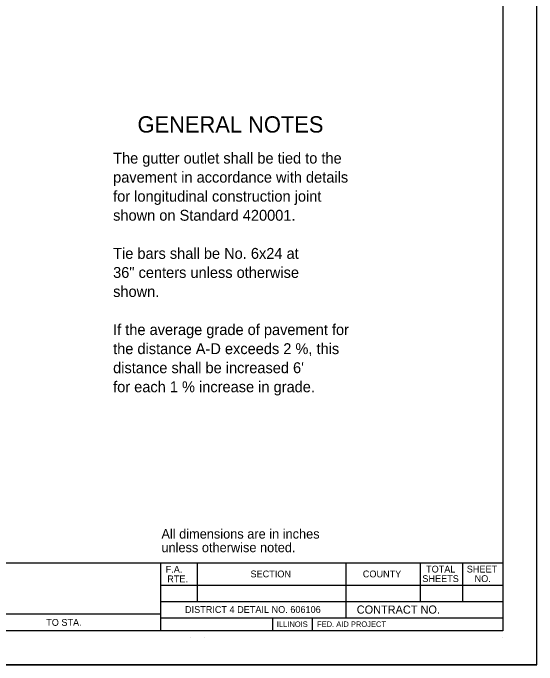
# Model space of a CAD drawing. Extents: x 0 to 2.83, y 0 to 1.83.
# Drawn here: x 2.193 to 2.833, y 0 to 0.798 of the extents above; entities that cross this region are included whole.
import ezdxf

# ---------------------------------------------------------------- set-up
doc = ezdxf.new("R2010")
doc.units = 0
for name, color, linetype in [('RD_Pr_Roadway_Notes', 7, 'Continuous'), ('SH_General_Details', 7, 'Continuous'), ('SH_Printer_Plotting_Border', 7, 'Continuous')]:
    doc.layers.add(name, color=color, linetype=linetype)

msp = doc.modelspace()

# ---------------------------------------------------------------- linework, layer by layer
at = {"layer": 'SH_General_Details'}
for p, q in [((2.83333, 0), (2.83333, 1.83333)), ((0.16666, 0.125), (2.79166, 0.125)), ((2.37285, 0.125), (2.37285, 0.04167)), ((2.41786, 0.125), (2.41786, 0.0779)), ((2.59953, 0.125), (2.59953, 0.0579)), ((2.69053, 0.125), (2.69053, 0.0779)), ((2.74227, 0.125), (2.74227, 0.0779)), ((2.37285, 0.0979), (2.79166, 0.0979)), ((2.37285, 0.0779), (2.79166, 0.0779)), ((1.73118, 0.0625), (2.37285, 0.0625)), ((2.37285, 0.0579), (2.79166, 0.0579)), ((2.51012, 0.0579), (2.51012, 0.04167)), ((2.55845, 0.0579), (2.55845, 0.04167)), ((2.40953, 0.03333), (2.40953, 0.03333)), ((2.42619, 0.03333), (2.42619, 0.03333)), ((2.79166, 0.03333), (2.79166, 0.03333)), ((2.83333, 0), (-0.00001, 0))]:
    msp.add_line(p, q, dxfattribs=at)
msp.add_lwpolyline([(0.16666, 1.79167), (2.79166, 1.79167), (2.79166, 0.04167), (0.16666, 0.04167)], close=True, dxfattribs=at)
at = {"layer": 'SH_Printer_Plotting_Border'}
msp.add_lwpolyline([(-0.00001, 0), (2.83333, 0), (2.83333, 1.83333), (-0.00001, 1.83333)], close=True, dxfattribs=at)

# ---------------------------------------------------------------- texts
at = {"layer": 'RD_Pr_Roadway_Notes'}
for s, height, p in [('GENERAL NOTES', 0.02, (2.34486, 0.65186)), ('The gutter outlet shall be tied to the', 0.0133333, (2.315, 0.61393)), ('pavement in accordance with details', 0.0133333, (2.315, 0.5906)), ('for longitudinal construction joint', 0.0133333, (2.315, 0.56727)), ('shown on Standard 420001.', 0.0133333, (2.315, 0.54393)), ('Tie bars shall be No. 6x24 at', 0.0133333, (2.315, 0.49727)), ('36" centers unless otherwise', 0.0133333, (2.315, 0.47393)), ('shown.', 0.013333, (2.315, 0.4506)), ('If the average grade of pavement for', 0.0133333, (2.315, 0.40393)), ('the distance A-D exceeds 2 %, this', 0.0133333, (2.315, 0.3806)), ("distance shall be increased 6'", 0.0133333, (2.315, 0.35727)), ('for each 1 % increase in grade.', 0.0133333, (2.315, 0.33393)), ('All dimensions are in inches', 0.0116681, (2.3741, 0.15472)), ('unless otherwise noted.', 0.0116681, (2.3741, 0.13805))]:
    msp.add_text(s, height=height, dxfattribs=at).set_placement(p)
at = {"layer": 'SH_General_Details'}
for s, height, p in [('F.A.  ', 0.008333, (2.37928, 0.11291)), ('TOTAL', 0.008332, (2.69777, 0.11321)), ('SHEET', 0.008332, (2.7475, 0.11321)), ('SECTION', 0.008332, (2.48303, 0.10728)), ('COUNTY', 0.008332, (2.62037, 0.10728)), ('RTE.', 0.008333, (2.38121, 0.10125)), ('SHEETS', 0.008332, (2.69319, 0.10155)), ('NO.', 0.008332, (2.7571, 0.10155)), ('DISTRICT 4 DETAIL NO. 606106', 0.0083333, (2.40293, 0.06373)), ('CONTRACT NO.      ', 0.01, (2.61294, 0.06279)), ('TO STA.', 0.008333, (2.23318, 0.04792)), ('ILLINOIS', 0.006667, (2.51518, 0.04662)), ('FED. AID PROJECT', 0.0066667, (2.56438, 0.04662))]:
    msp.add_text(s, height=height, dxfattribs=at).set_placement(p)

doc.saveas('drawing.dxf')
